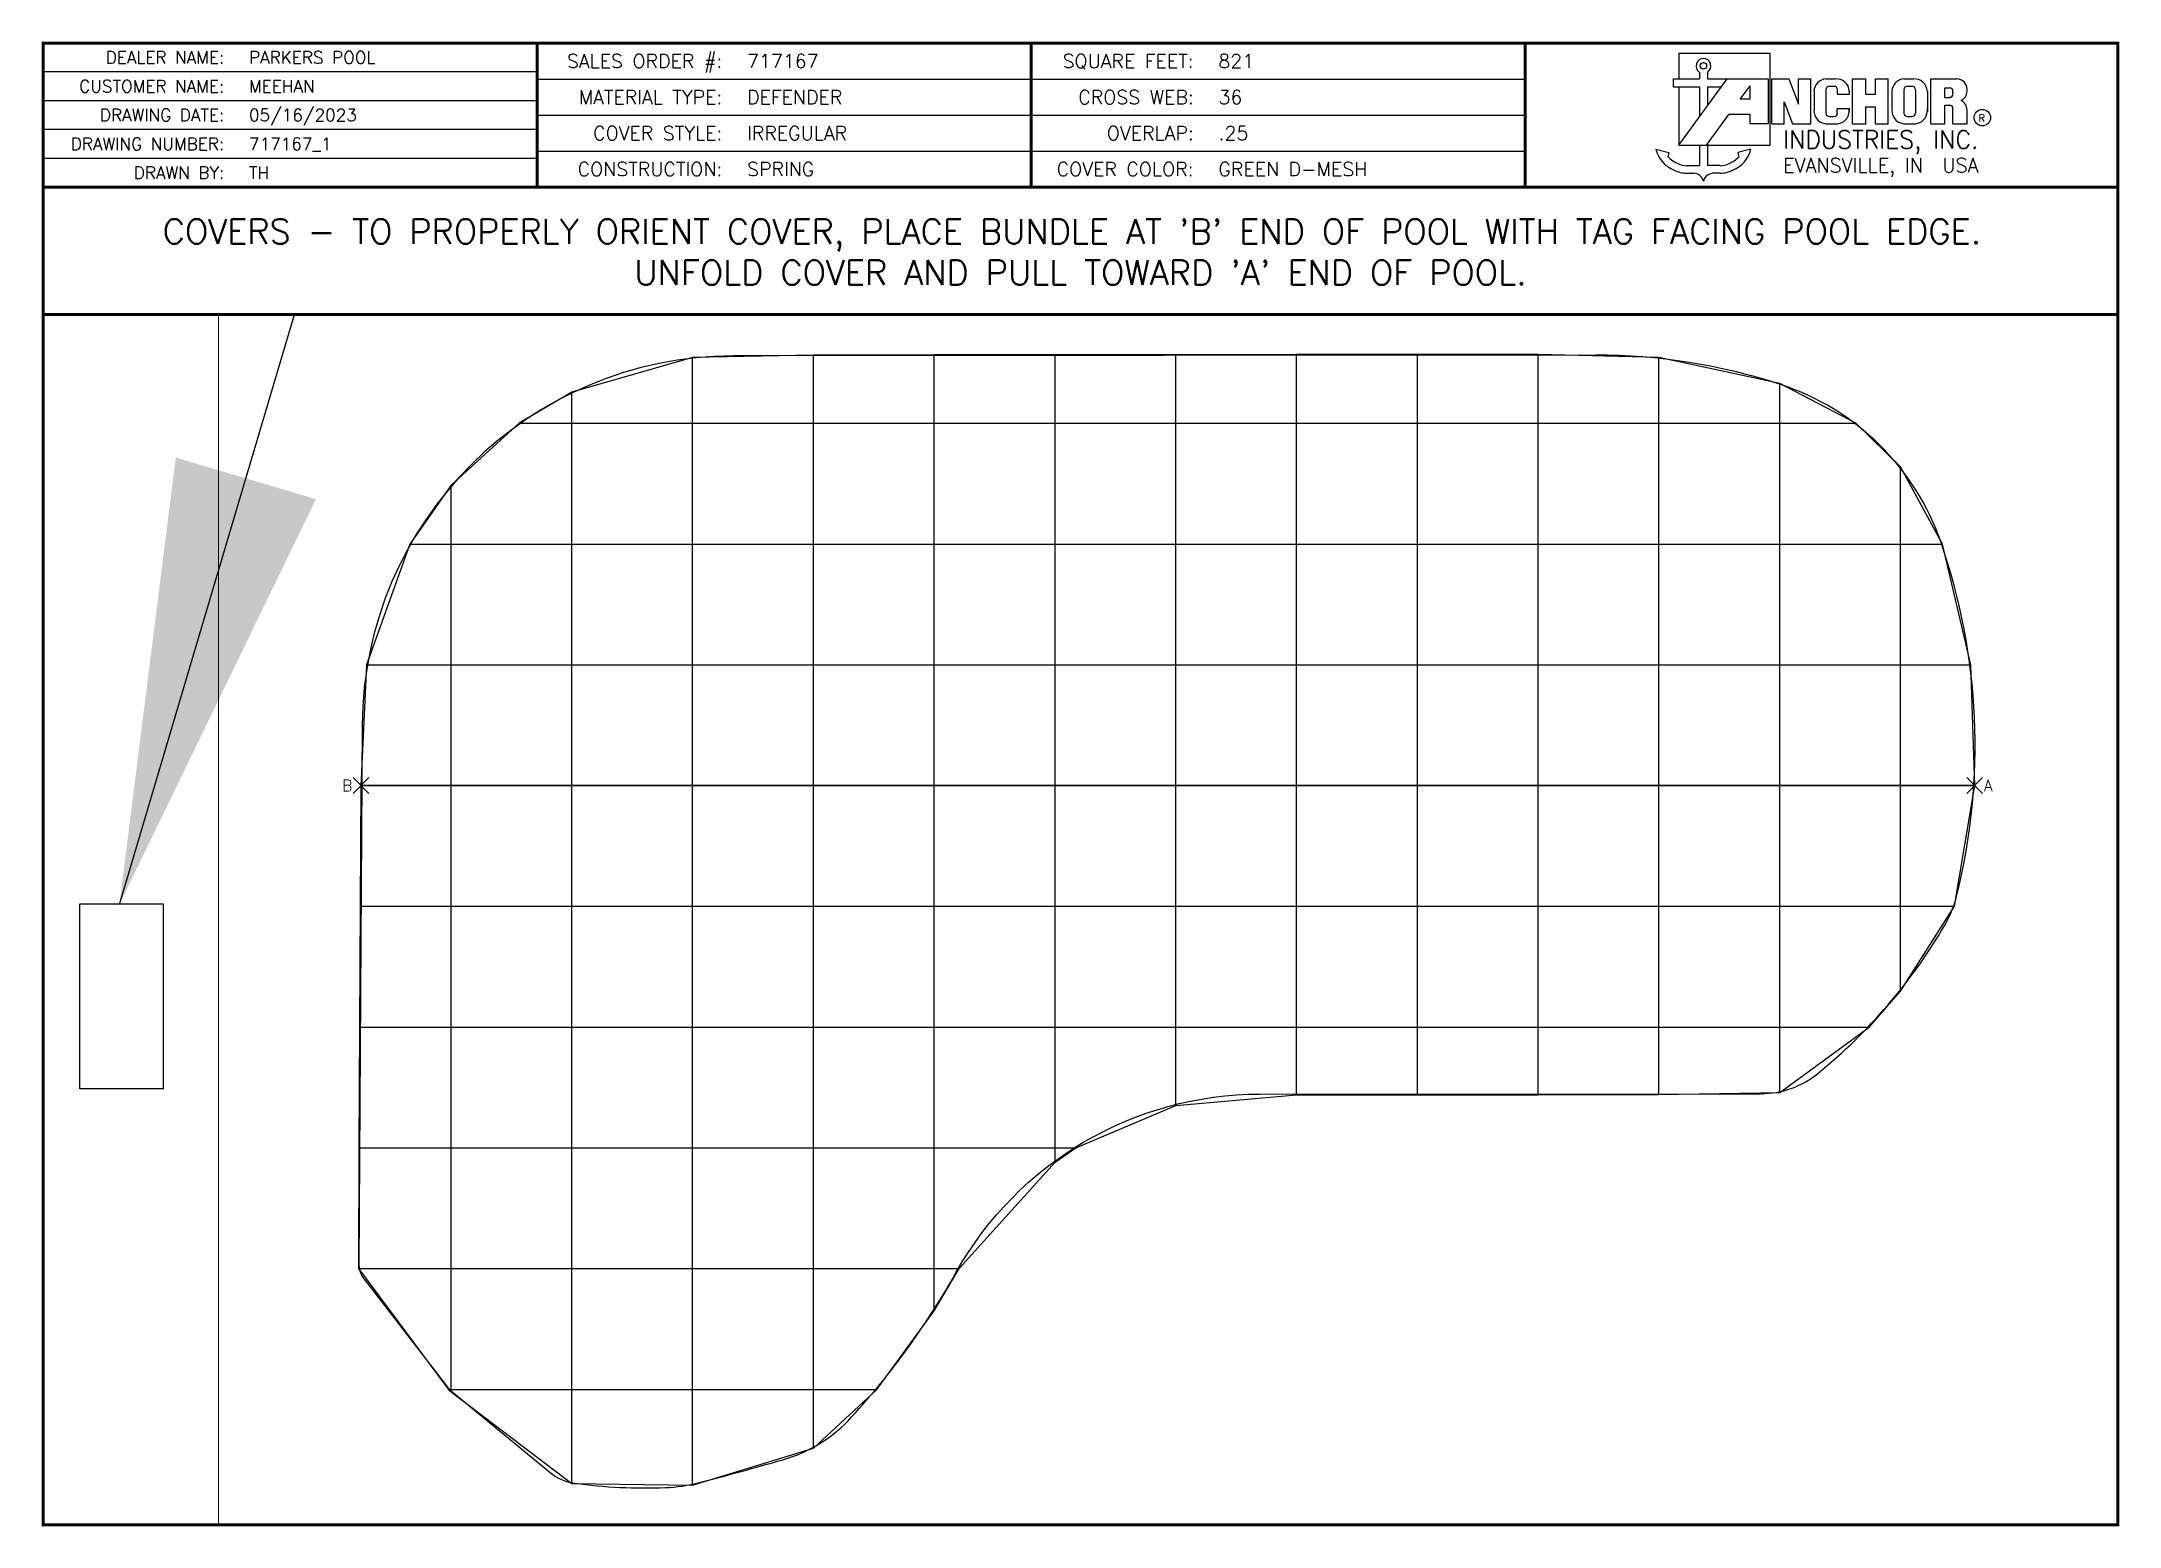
# Paper-space layout 'Customer Drawing' of a CAD drawing. Header units: inches. Extents: x 0 to 126, y 0 to 90.
# The model-space entities are those that its viewports show. They can reach past a viewport. Long polylines and large blocks are cut down to what shows.
import ezdxf
from ezdxf.enums import TextEntityAlignment as Align

# ---------------------------------------------------------------- set-up
doc = ezdxf.new("R2010")
doc.units = ezdxf.units.IN
doc.header["$LTSCALE"] = 12
doc.header["$MEASUREMENT"] = 0
doc.layers.get('0').update_dxf_attribs({"linetype": 'CONTINUOUS'})
doc.layers.get('DEFPOINTS').update_dxf_attribs({"linetype": 'CONTINUOUS'})
for name, color, linetype in [('ALIGNMENT_LINE', 2, 'CONTINUOUS'), ('BORDER', 6, 'CONTINUOUS'), ('COVER_FULLNESS', 3, 'CONTINUOUS'), ('CROSS_WEBS_HORIZ', 251, 'CONTINUOUS'), ('CROSS_WEBS_VERT', 251, 'CONTINUOUS'), ('INFORMATION', 2, 'CONTINUOUS'), ('POOL_OUTLINE', 4, 'CONTINUOUS')]:
    doc.layers.add(name, color=color, linetype=linetype)
doc.styles.add('DIMENSION', font='ROMANS')
doc.styles.add('RomanS', font='romans.shx', dxfattribs={"width": 0.85})
doc.styles.get("Standard").update_dxf_attribs({"font": 'ROMANS'})
doc.styles.add('TITLEBLOCK1', font='ROMANS')
doc.styles.add('TITLEBLOCK2', font='romans.shx')
doc.dimstyles.get("Standard").update_dxf_attribs({"dimscale": 36, "dimtxt": 0.09375, "dimasz": 0.004, "dimexe": 0.046875, "dimexo": 0.0625, "dimgap": 0.03125, "dimtad": 0, "dimdec": 0, "dimzin": 4, "dimdsep": 46, "dimlunit": 4, "dimtxsty": 'DIMENSION', "dimcen": -0.09375, "dimse1": 1, "dimse2": 1, "dimclrd": 256, "dimclre": 256, "dimclrt": 256, "dimadec": 0, "dimazin": 0, "dimtfac": 1, "dimtdec": 3, "dimtofl": 0, "dimtmove": 2, "dimatfit": 3, "dimfxl": 0, "dimfrac": 2, "dimtolj": 1, "dimtzin": 7, "dimarcsym": 0})

# ---------------------------------------------------------------- blocks, each defined once
blk = doc.blocks.new('DEALER_NAME')
at = {"style": 'TITLEBLOCK1'}
blk.add_text('DEALER NAME:', height=0.75, dxfattribs=at).set_placement((10.94, 0.86), align=Align.MIDDLE_RIGHT)
at = {"style": 'TITLEBLOCK2'}
blk.add_attdef('DEALER_NAME', text='', height=0.75, dxfattribs=at).set_placement((12.44, 0.86), align=Align.MIDDLE_LEFT)
blk = doc.blocks.new('CUSTOMER_NAME')
at = {"style": 'TITLEBLOCK1'}
blk.add_text('CUSTOMER NAME:', height=0.75, dxfattribs=at).set_placement((10.94, 0.86), align=Align.MIDDLE_RIGHT)
at = {"style": 'TITLEBLOCK2'}
blk.add_attdef('CUSTOMER_NAME', text='', height=0.75, dxfattribs=at).set_placement((12.44, 0.86), align=Align.MIDDLE_LEFT)
blk = doc.blocks.new('DRAWING_DATE')
at = {"style": 'TITLEBLOCK1'}
blk.add_text('DRAWING DATE:', height=0.75, dxfattribs=at).set_placement((10.94, 0.86), align=Align.MIDDLE_RIGHT)
at = {"style": 'TITLEBLOCK2'}
blk.add_attdef('DRAWING_DATE', text='', height=0.75, dxfattribs=at).set_placement((12.44, 0.86), align=Align.MIDDLE_LEFT)
blk = doc.blocks.new('DRAWING_NUMBER')
at = {"style": 'TITLEBLOCK1'}
blk.add_text('DRAWING NUMBER:', height=0.75, dxfattribs=at).set_placement((10.94, 0.86), align=Align.MIDDLE_RIGHT)
at = {"style": 'TITLEBLOCK2'}
blk.add_attdef('DRAWING_NUMBER', text='', height=0.75, dxfattribs=at).set_placement((12.44, 0.86), align=Align.MIDDLE_LEFT)
blk = doc.blocks.new('DRAWN_BY')
at = {"style": 'TITLEBLOCK1'}
blk.add_text('DRAWN BY:', height=0.75, dxfattribs=at).set_placement((10.94, 0.86), align=Align.MIDDLE_RIGHT)
at = {"style": 'TITLEBLOCK2'}
blk.add_attdef('DRAWN_BY', text='', height=0.75, dxfattribs=at).set_placement((12.44, 0.86), align=Align.MIDDLE_LEFT)
blk = doc.blocks.new('SALES_ORDER')
at = {"style": 'TITLEBLOCK1'}
blk.add_text('SALES ORDER #:', height=0.8438, dxfattribs=at).set_placement((11.74, 0.86), align=Align.MIDDLE_RIGHT)
at = {"style": 'TITLEBLOCK2'}
blk.add_attdef('SALES_ORDER', text='', height=0.844, dxfattribs=at).set_placement((13.24, 0.86), align=Align.MIDDLE_LEFT)
blk = doc.blocks.new('COLOR')
at = {"style": 'TITLEBLOCK1'}
blk.add_text('COVER COLOR:', height=0.8438, dxfattribs=at).set_placement((11.74, 0.86), align=Align.MIDDLE_RIGHT)
at = {"style": 'TITLEBLOCK2'}
blk.add_attdef('COVER_COLOR', text='', height=0.844, dxfattribs=at).set_placement((13.24, 0.86), align=Align.MIDDLE_LEFT)
blk = doc.blocks.new('SQUARE_FEET')
at = {"style": 'TITLEBLOCK1'}
blk.add_text('SQUARE FEET:', height=0.8438, dxfattribs=at).set_placement((11.74, 0.86), align=Align.MIDDLE_RIGHT)
at = {"style": 'TITLEBLOCK2'}
blk.add_attdef('SQUARE_FEET', text='', height=0.844, dxfattribs=at).set_placement((13.24, 0.86), align=Align.MIDDLE_LEFT)
blk = doc.blocks.new('OVERLAP')
at = {"style": 'TITLEBLOCK1'}
blk.add_text('OVERLAP:', height=0.844, dxfattribs=at).set_placement((11.33, 0.86), align=Align.MIDDLE_RIGHT)
at = {"style": 'TITLEBLOCK2'}
blk.add_attdef('OVERLAP', text='', height=0.844, dxfattribs=at).set_placement((12.83, 0.86), align=Align.MIDDLE_LEFT)
blk = doc.blocks.new('WEB_SPACING')
at = {"style": 'TITLEBLOCK1'}
blk.add_text('CROSS WEB:', height=0.844, dxfattribs=at).set_placement((11.33, 0.86), align=Align.MIDDLE_RIGHT)
at = {"style": 'TITLEBLOCK2'}
blk.add_attdef('CROSS_WEB', text='', height=0.844, dxfattribs=at).set_placement((12.83, 0.86), align=Align.MIDDLE_LEFT)
blk = doc.blocks.new('CONSTRUCT')
at = {"style": 'TITLEBLOCK1'}
blk.add_text('CONSTRUCTION:', height=0.8438, dxfattribs=at).set_placement((11.33, 0.86), align=Align.MIDDLE_RIGHT)
at = {"style": 'TITLEBLOCK2'}
blk.add_attdef('CONSTRUCTION', text='', height=0.844, dxfattribs=at).set_placement((12.83, 0.86), align=Align.MIDDLE_LEFT)
blk = doc.blocks.new('STYLE')
at = {"style": 'TITLEBLOCK1'}
blk.add_text('COVER STYLE:', height=0.8438, dxfattribs=at).set_placement((11.33, 0.86), align=Align.MIDDLE_RIGHT)
at = {"style": 'TITLEBLOCK2'}
blk.add_attdef('COVER_STYLE', text='', height=0.844, dxfattribs=at).set_placement((12.83, 0.86), align=Align.MIDDLE_LEFT)
blk = doc.blocks.new('MATERIAL')
at = {"style": 'TITLEBLOCK1'}
blk.add_text('MATERIAL TYPE:', height=0.8438, dxfattribs=at).set_placement((11.33, 0.86), align=Align.MIDDLE_RIGHT)
at = {"style": 'TITLEBLOCK2'}
blk.add_attdef('MATERIAL_TYPE', text='', height=0.844, dxfattribs=at).set_placement((12.83, 0.86), align=Align.MIDDLE_LEFT)
blk = doc.blocks.new('ANCHOR')
for p, q in [((13.394, 1.776), (13.577, 1.776)), ((13.394, 1.776), (13.394, 1.721)), ((13.433, 1.316), (13.771, 1.776)), ((13.577, 1.824), (13.577, 1.776)), ((13.634, 1.824), (13.634, 1.776)), ((13.634, 1.776), (13.771, 1.776)), ((13.771, 1.776), (14.056, 1.776)), ((14.056, 1.776), (14.056, 1.465)), ((14.08, 1.776), (14.198, 1.776)), ((14.08, 1.465), (14.08, 1.776)), ((14.198, 1.776), (14.266, 1.6)), ((14.266, 1.6), (14.266, 1.776)), ((14.266, 1.776), (14.352, 1.776)), ((14.352, 1.465), (14.352, 1.776)), ((14.457, 1.776), (14.524, 1.776)), ((14.641, 1.465), (14.641, 1.776)), ((14.641, 1.776), (14.735, 1.776)), ((14.735, 1.671), (14.735, 1.776)), ((14.801, 1.776), (14.89, 1.776)), ((14.801, 1.671), (14.801, 1.776)), ((14.89, 1.465), (14.89, 1.776)), ((14.999, 1.776), (15.066, 1.776)), ((15.187, 1.465), (15.187, 1.776)), ((15.187, 1.776), (15.367, 1.776)), ((13.394, 1.721), (13.577, 1.721)), ((13.577, 1.721), (13.577, 1.512)), ((13.634, 1.721), (13.634, 1.589)), ((13.634, 1.721), (13.73, 1.721)), ((13.861, 1.636), (13.93, 1.729)), ((13.93, 1.636), (13.861, 1.636)), ((13.93, 1.636), (13.93, 1.729)), ((14.166, 1.465), (14.166, 1.617)), ((14.166, 1.617), (14.225, 1.465)), ((14.374, 1.691), (14.374, 1.558)), ((14.457, 1.701), (14.457, 1.539)), ((14.481, 1.725), (14.513, 1.725)), ((14.536, 1.701), (14.536, 1.671)), ((14.536, 1.671), (14.619, 1.671)), ((14.619, 1.691), (14.619, 1.671)), ((14.735, 1.671), (14.801, 1.671)), ((14.916, 1.691), (14.916, 1.558)), ((14.999, 1.701), (14.999, 1.539)), ((15.023, 1.725), (15.055, 1.725)), ((15.079, 1.701), (15.079, 1.539)), ((15.162, 1.691), (15.162, 1.55)), ((15.284, 1.648), (15.284, 1.715)), ((15.284, 1.715), (15.317, 1.715)), ((15.284, 1.648), (15.317, 1.648)), ((15.284, 1.465), (15.284, 1.594)), ((15.284, 1.594), (15.317, 1.594)), ((15.34, 1.672), (15.34, 1.691)), ((15.438, 1.691), (15.438, 1.705)), ((13.626, 1.316), (13.782, 1.528)), ((13.93, 1.528), (13.782, 1.528)), ((13.93, 1.465), (13.93, 1.528)), ((14.056, 1.465), (13.93, 1.465)), ((14.08, 1.465), (14.166, 1.465)), ((14.225, 1.465), (14.352, 1.465)), ((14.457, 1.465), (14.524, 1.465)), ((14.469, 1.465), (14.536, 1.465)), ((14.481, 1.515), (14.513, 1.515)), ((14.536, 1.539), (14.536, 1.57)), ((14.536, 1.57), (14.619, 1.57)), ((14.619, 1.55), (14.619, 1.57)), ((14.619, 1.57), (14.619, 1.55)), ((14.641, 1.465), (14.735, 1.465)), ((14.735, 1.465), (14.735, 1.583)), ((14.735, 1.583), (14.801, 1.583)), ((14.801, 1.465), (14.801, 1.583)), ((14.801, 1.465), (14.89, 1.465)), ((14.999, 1.465), (15.066, 1.465)), ((15.012, 1.465), (15.079, 1.465)), ((15.023, 1.515), (15.055, 1.515)), ((15.162, 1.55), (15.162, 1.57)), ((15.187, 1.465), (15.284, 1.465)), ((15.34, 1.465), (15.34, 1.57)), ((15.34, 1.465), (15.438, 1.465)), ((15.438, 1.465), (15.438, 1.561)), ((13.433, 1.316), (13.626, 1.316)), ((13.577, 1.316), (13.577, 1.174)), ((13.634, 1.326), (13.634, 1.174)), ((13.275, 1.288), (13.365, 1.264)), ((13.365, 1.264), (13.358, 1.235)), ((13.488, 1.174), (13.577, 1.174)), ((13.722, 1.174), (13.634, 1.174)), ((13.935, 1.288), (13.845, 1.264)), ((13.845, 1.264), (13.852, 1.235)), ((13.489, 1.121), (13.536, 1.121)), ((13.722, 1.121), (13.679, 1.121))]:
    blk.add_line(p, q)
blk.add_lwpolyline([(13.433, 1.721), (13.433, 1.316), (14.069, 1.316), (14.069, 1.954), (13.433, 1.954), (13.433, 1.776)])
for centre, radius in [((13.605, 1.867), 0.0223), ((15.544, 1.507), 0.0573)]:
    blk.add_circle(centre, radius)
for centre, radius, start, end in [((13.605, 1.867), 0.0514, 303.6907, 236.3094), ((14.463, 1.687), 0.0894, 94.0622, 177.1638), ((14.53, 1.687), 0.0894, 2.8362, 94.0622), ((15.005, 1.687), 0.0894, 94.0622, 177.1638), ((15.072, 1.687), 0.0894, 2.8362, 94.0622), ((15.367, 1.705), 0.0712, 0, 90), ((14.481, 1.701), 0.0237, 90, 180), ((14.513, 1.701), 0.0237, 0, 90), ((15.023, 1.701), 0.0237, 90, 180), ((15.055, 1.701), 0.0237, 0, 90), ((15.317, 1.691), 0.0237, 0, 90), ((15.317, 1.672), 0.0237, 270, 0), ((15.317, 1.57), 0.0237, 0, 90), ((15.367, 1.691), 0.0712, 294.5633, 360), ((15.367, 1.561), 0.0712, 0, 65.4367), ((14.463, 1.554), 0.0894, 177.1638, 274.0622), ((14.481, 1.539), 0.0237, 180, 270), ((14.513, 1.539), 0.0237, 270, 0), ((14.53, 1.554), 0.0894, 274.0622, 357.1638), ((15.005, 1.554), 0.0894, 177.1638, 274.0622), ((15.023, 1.539), 0.0237, 180, 270), ((15.055, 1.539), 0.0237, 270, 0), ((15.072, 1.554), 0.0894, 274.0622, 357.1638), ((13.478, 1.337), 0.209, 193.5417, 248.5031), ((13.509, 1.381), 0.209, 223.9489, 248.5031), ((13.487, 1.302), 0.129, 241.891, 270.4945), ((13.723, 1.302), 0.129, 269.5055, 298.109), ((13.702, 1.381), 0.209, 291.4969, 316.0511), ((13.732, 1.337), 0.209, 291.4969, 346.4583), ((13.487, 1.302), 0.181, 241.891, 270.4945), ((13.534, 1.047), 0.0735, 14.3338, 88.169), ((13.676, 1.047), 0.0735, 88.169, 165.6662), ((13.723, 1.302), 0.181, 269.5055, 298.109)]:
    blk.add_arc(centre, radius, start, end)
at = {"color": 3, "style": 'RomanS'}
blk.add_text('R', height=0.05, dxfattribs=at).set_placement((15.563, 1.479), align=Align.RIGHT)
for s, height, width, p, p2 in [('INDUSTRIES, INC.', 0.125, 0.860154, (14.16, 1.292), (15.517, 1.292)), ('EVANSVILLE, IN  USA', 0.1, 0.842976, (14.16, 1.126), (15.517, 1.126))]:
    blk.add_text(s, height=height, dxfattribs=dict(at, width=width)).set_placement(p, p2, align=Align.FIT)
blk = doc.blocks.new('ALIGNR')
for p, q in [((-0.066, -0.066), (0.066, 0.066)), ((-0.066, 0.066), (0.066, -0.066))]:
    blk.add_line(p, q)
blk.add_text('A', height=0.0938).set_placement((0.113, 0), align=Align.MIDDLE)
blk = doc.blocks.new('ALIGNL')
for p, q in [((-0.066, -0.066), (0.066, 0.066)), ((-0.066, 0.066), (0.066, -0.066))]:
    blk.add_line(p, q)
blk.add_text('B', height=0.0938).set_placement((-0.113, 0), align=Align.MIDDLE)

msp = doc.modelspace()

# ---------------------------------------------------------------- linework, layer by layer
at = {"layer": 'ALIGNMENT_LINE'}
msp.add_line((1056.49, 528), (575.51, 528), dxfattribs=at)
at = {"layer": 'COVER_FULLNESS'}
msp.add_lwpolyline([(575.51, 528), (575.29, 492), (575.08, 456), (574.87, 420), (574.74, 384), (601.6, 348), (602.37, 347.3), (638.37, 319.91), (674.37, 319.49), (710.37, 330.52), (729.26, 348), (746.37, 371.45), (753.85, 384), (782.37, 415.77), (788.62, 420), (818.37, 432.66), (854.37, 435.78), (890.37, 435.81), (926.37, 435.84), (962.37, 435.88), (998.37, 436.49), (1025.04, 456), (1034.37, 466.69), (1050.47, 492), (1056.49, 528), (1055.3, 564), (1046.88, 600), (1034.37, 622.99), (1021.1, 636), (998.37, 647.9), (962.37, 655.57), (926.37, 656.54), (890.37, 656.51), (854.37, 656.47), (818.37, 656.44), (782.37, 656.41), (746.37, 656.37), (710.37, 656.34), (674.37, 655.64), (638.37, 645.27), (622.63, 636), (602.37, 617.57), (590.04, 600), (577.2, 564)], close=True, dxfattribs=at)
at = {"layer": 'CROSS_WEBS_HORIZ', "linetype": 'Continuous'}
for p, q in [((622.63, 636), (1021.1, 636)), ((590.04, 600), (1046.88, 600)), ((577.2, 564), (1055.3, 564)), ((575.51, 528), (1056.49, 528)), ((575.29, 492), (1050.47, 492)), ((575.08, 456), (1025.04, 456)), ((574.87, 420), (788.62, 420)), ((574.74, 384), (753.85, 384)), ((601.6, 348), (729.26, 348))]:
    msp.add_line(p, q, dxfattribs=at)
at = {"layer": 'CROSS_WEBS_VERT', "linetype": 'Continuous'}
for p, q in [((890.37, 435.81), (890.37, 656.51)), ((926.37, 435.84), (926.37, 656.54)), ((674.37, 319.49), (674.37, 655.64)), ((710.37, 330.52), (710.37, 656.34)), ((746.37, 371.45), (746.37, 656.37)), ((782.37, 415.77), (782.37, 656.41)), ((818.37, 432.66), (818.37, 656.44)), ((854.37, 435.78), (854.37, 656.47)), ((962.37, 435.88), (962.37, 655.57)), ((638.37, 319.91), (638.37, 645.27)), ((998.37, 436.49), (998.37, 647.9)), ((1034.37, 466.69), (1034.37, 622.99)), ((602.37, 347.3), (602.37, 617.57))]:
    msp.add_line(p, q, dxfattribs=at)
at = {"layer": 'POOL_OUTLINE'}
msp.add_lwpolyline([(602.52, 347.5), (631.87, 323.24, 0.139484), (639.19, 320.03, 0.043968), (666.16, 318.72, 0.053529), (676.38, 320.22, 0.006976), (701.25, 327.03, 0.138134), (721.76, 339.77, 0.057469), (752.95, 382.94, -0.271102), (843.46, 436.02), (992.81, 436.15, 0.172229), (1009.73, 442.18, 0.09003), (1047.58, 486.39, 0.071773), (1051.21, 495.34, 0.144536), (1046.46, 600.47, 0.23486), (998.57, 647.57, 0.07935), (943.54, 656.31), (686.56, 656.07, 0.412201), (575.86, 545.93), (574.91, 385.04, 0.167213), (576.19, 381.25), (600.99, 349.08, 0.05588)], format="xyb", close=True, dxfattribs=at)

# ---------------------------------------------------------------- block references
at = {"layer": 'ALIGNMENT_LINE', "xscale": 36, "yscale": 36, "zscale": 36}
for name, p in [('ALIGNL', (575.51, 528)), ('ALIGNR', (1056.49, 528))]:
    msp.add_blockref(name, p, dxfattribs=at)

psp = doc.layouts.new('Customer Drawing')

# ---------------------------------------------------------------- linework, layer by layer
at = {"layer": 'BORDER'}
for p, q in [((30, 88.25), (0, 88.25)), ((30, 87.81), (90, 87.81)), ((30, 86.5), (0, 86.5)), ((30, 84.75), (0, 84.75)), ((30, 85.63), (90, 85.63)), ((30, 83.44), (90, 83.44)), ((30, 83), (0, 83))]:
    psp.add_line(p, q, dxfattribs=at)
at = {"layer": 'BORDER', "const_width": 0.188}
psp.add_lwpolyline([(0, 0), (0, 90), (126, 90), (126, 0)], close=True, dxfattribs=at)
for points in [[(30, 90), (30, 81.25)], [(60, 90), (60, 81.25)], [(90, 81.25), (90, 90)], [(0, 81.25), (126, 81.25)], [(0, 73.52), (126, 73.52)]]:
    psp.add_lwpolyline(points, dxfattribs=at)
at = {"layer": 'BORDER'}
psp.add_lwpolyline([(2.23, 37.72), (7.3, 37.72), (7.3, 26.48), (2.23, 26.48)], close=True, dxfattribs=at)
psp.add_solid([(4.63, 37.68), (4.61, 38.71), (5.24, 38.49), (4.63, 37.68)], dxfattribs=at)

# ---------------------------------------------------------------- block references
at = {"xscale": 8.734209272289647, "yscale": 8.734209272289647, "zscale": 8.734209272289647}
psp.add_blockref('ANCHOR', (-18, 72.31), dxfattribs=at)
at = {"layer": 'INFORMATION'}
for name, p, values in [('DEALER_NAME', (0.06, 88.27), {'DEALER_NAME': 'PARKERS POOL'}), ('SALES_ORDER', (29.51, 88.05), {'SALES_ORDER': '717167'}), ('SQUARE_FEET', (58.13, 88.05), {'SQUARE_FEET': '821'}), ('CUSTOMER_NAME', (0.06, 86.52), {'CUSTOMER_NAME': 'MEEHAN'}), ('MATERIAL', (29.92, 85.86), {'MATERIAL_TYPE': 'DEFENDER'}), ('WEB_SPACING', (58.55, 85.86), {'CROSS_WEB': '36'}), ('DRAWING_DATE', (0.06, 84.77), {'DRAWING_DATE': '05/16/2023'}), ('STYLE', (29.92, 83.67), {'COVER_STYLE': 'IRREGULAR'}), ('OVERLAP', (58.55, 83.67), {'OVERLAP': '.25'}), ('DRAWING_NUMBER', (0.06, 83.02), {'DRAWING_NUMBER': '717167_1'}), ('DRAWN_BY', (0.06, 81.27), {'DRAWN_BY': 'TH'}), ('CONSTRUCT', (29.92, 81.49), {'CONSTRUCTION': 'SPRING'}), ('COLOR', (58.13, 81.49), {'COVER_COLOR': 'GREEN D-MESH'})]:
    psp.add_blockref(name, p, dxfattribs=at).add_auto_attribs(values)

# ---------------------------------------------------------------- texts
at = {"layer": 'INFORMATION', "insert": (63, 79.31), "char_height": 1.5, "width": 122.718, "attachment_point": 2}
psp.add_mtext("COVERS - TO PROPERLY ORIENT COVER, PLACE BUNDLE AT 'B' END OF POOL WITH TAG FACING POOL EDGE.  UNFOLD COVER AND PULL TOWARD 'A' END OF POOL.", dxfattribs=at)

# ---------------------------------------------------------------- leaders
at = {"layer": 'BORDER'}
psp.add_leader([(4.63, 37.68), (15.27, 73.52)], dimstyle='Standard', override={"dimasz": 0.75, "dimgap": 0.03125, "dimtad": 0}, dxfattribs=at)

# ---------------------------------------------------------------- viewports
at = {"layer": 'DEFPOINTS'}
vp = psp.add_viewport(center=(68.32, 36.76), size=(115.35, 73.5178), view_center_point=(816.08, 488.02), view_height=360.8302, dxfattribs=at)
vp.frozen_layers = ['0', 'BORDER', 'DEFPOINTS', 'INFORMATION']

doc.saveas('drawing.dxf')
